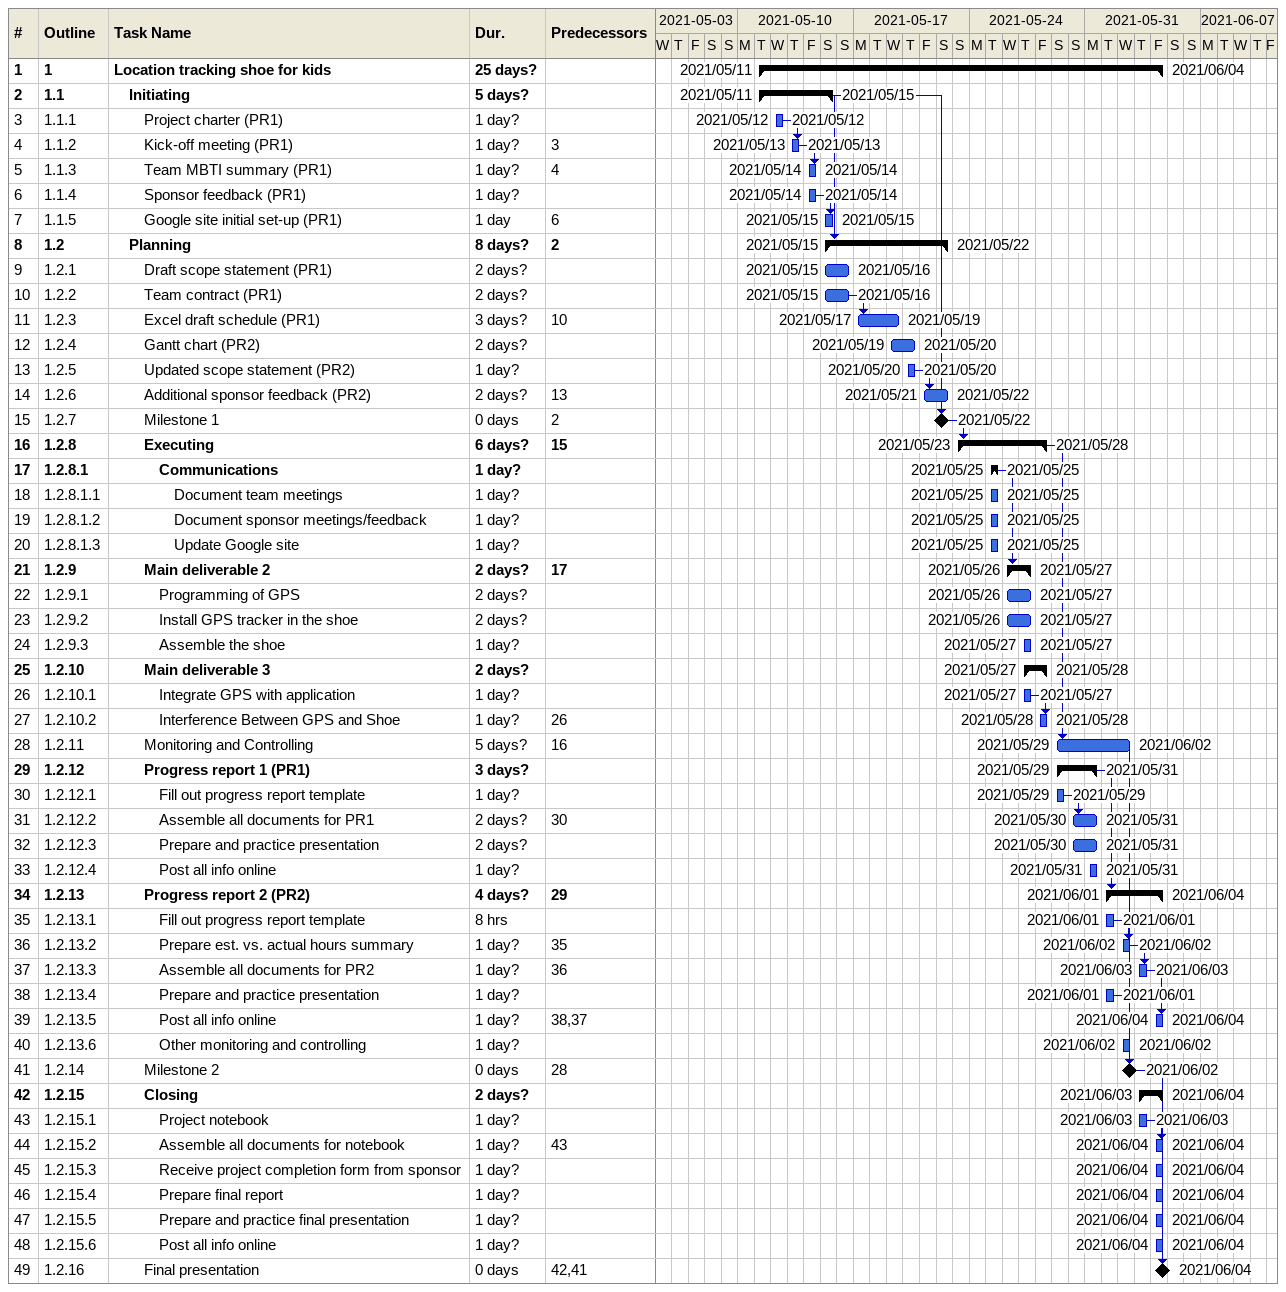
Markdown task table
| ID | WBS | Task | Duration | Start | Finish | Predecessors |
|---|---|---|---|---|---|---|
| 1 | 1 | **Location tracking shoe for kids** | 25d? | 2021-05-11 | 2021-06-04 |  |
| 2 | 1.1 | **Initiating** | 5d? | 2021-05-11 | 2021-05-15 |  |
| 3 | 1.1.1 | Project charter (PR1) | 1d? | 2021-05-12 | 2021-05-12 |  |
| 4 | 1.1.2 | Kick-off meeting (PR1) | 1d? | 2021-05-13 | 2021-05-13 | 3 |
| 5 | 1.1.3 | Team MBTI summary (PR1) | 1d? | 2021-05-14 | 2021-05-14 | 4 |
| 6 | 1.1.4 | Sponsor feedback (PR1) | 1d? | 2021-05-14 | 2021-05-14 |  |
| 7 | 1.1.5 | Google site initial set-up (PR1) | 1d | 2021-05-15 | 2021-05-15 | 6 |
| 8 | 1.2 | **Planning** | 8d? | 2021-05-15 | 2021-05-22 | 2 |
| 9 | 1.2.1 | Draft scope statement (PR1) | 2d? | 2021-05-15 | 2021-05-16 |  |
| 10 | 1.2.2 | Team contract (PR1) | 2d? | 2021-05-15 | 2021-05-16 |  |
| 11 | 1.2.3 | Excel draft schedule (PR1) | 3d? | 2021-05-17 | 2021-05-19 | 10 |
| 12 | 1.2.4 | Gantt chart (PR2) | 2d? | 2021-05-19 | 2021-05-20 |  |
| 13 | 1.2.5 | Updated scope statement (PR2) | 1d? | 2021-05-20 | 2021-05-20 |  |
| 14 | 1.2.6 | Additional sponsor feedback (PR2) | 2d? | 2021-05-21 | 2021-05-22 | 13 |
| 15 | 1.2.7 | Milestone 1 | 0d | 2021-05-22 | 2021-05-22 | 2 |
| 16 | 1.2.8 | **Executing** | 6d? | 2021-05-23 | 2021-05-28 | 15 |
| 17 | 1.2.8.1 | **Communications** | 1d? | 2021-05-25 | 2021-05-25 |  |
| 18 | 1.2.8.1.1 | Document team meetings | 1d? | 2021-05-25 | 2021-05-25 |  |
| 19 | 1.2.8.1.2 | Document sponsor meetings/feedback | 1d? | 2021-05-25 | 2021-05-25 |  |
| 20 | 1.2.8.1.3 | Update Google site | 1d? | 2021-05-25 | 2021-05-25 |  |
| 21 | 1.2.9 | **Main deliverable 2** | 2d? | 2021-05-26 | 2021-05-27 | 17 |
| 22 | 1.2.9.1 | Programming of GPS | 2d? | 2021-05-26 | 2021-05-27 |  |
| 23 | 1.2.9.2 | Install GPS tracker in the shoe | 2d? | 2021-05-26 | 2021-05-27 |  |
| 24 | 1.2.9.3 | Assemble the shoe | 1d? | 2021-05-27 | 2021-05-27 |  |
| 25 | 1.2.10 | **Main deliverable 3** | 2d? | 2021-05-27 | 2021-05-28 |  |
| 26 | 1.2.10.1 | Integrate GPS with application | 1d? | 2021-05-27 | 2021-05-27 |  |
| 27 | 1.2.10.2 | Interference Between GPS and Shoe | 1d? | 2021-05-28 | 2021-05-28 | 26 |
| 28 | 1.2.11 | Monitoring and Controlling | 5d? | 2021-05-29 | 2021-06-02 | 16 |
| 29 | 1.2.12 | **Progress report 1 (PR1)** | 3d? | 2021-05-29 | 2021-05-31 |  |
| 30 | 1.2.12.1 | Fill out progress report template | 1d? | 2021-05-29 | 2021-05-29 |  |
| 31 | 1.2.12.2 | Assemble all documents for PR1 | 2d? | 2021-05-30 | 2021-05-31 | 30 |
| 32 | 1.2.12.3 | Prepare and practice presentation | 2d? | 2021-05-30 | 2021-05-31 |  |
| 33 | 1.2.12.4 | Post all info online | 1d? | 2021-05-31 | 2021-05-31 |  |
| 34 | 1.2.13 | **Progress report 2 (PR2)** | 4d? | 2021-06-01 | 2021-06-04 | 29 |
| 35 | 1.2.13.1 | Fill out progress report template | 8h | 2021-06-01 | 2021-06-01 |  |
| 36 | 1.2.13.2 | Prepare est. vs. actual hours summary | 1d? | 2021-06-02 | 2021-06-02 | 35 |
| 37 | 1.2.13.3 | Assemble all documents for PR2 | 1d? | 2021-06-03 | 2021-06-03 | 36 |
| 38 | 1.2.13.4 | Prepare and practice presentation | 1d? | 2021-06-01 | 2021-06-01 |  |
| 39 | 1.2.13.5 | Post all info online | 1d? | 2021-06-04 | 2021-06-04 | 38, 37 |
| 40 | 1.2.13.6 | Other monitoring and controlling | 1d? | 2021-06-02 | 2021-06-02 |  |
| 41 | 1.2.14 | Milestone 2 | 0d | 2021-06-02 | 2021-06-02 | 28 |
| 42 | 1.2.15 | **Closing** | 2d? | 2021-06-03 | 2021-06-04 |  |
| 43 | 1.2.15.1 | Project notebook | 1d? | 2021-06-03 | 2021-06-03 |  |
| 44 | 1.2.15.2 | Assemble all documents for notebook | 1d? | 2021-06-04 | 2021-06-04 | 43 |
| 45 | 1.2.15.3 | Receive project completion form from sponsor | 1d? | 2021-06-04 | 2021-06-04 |  |
| 46 | 1.2.15.4 | Prepare final report | 1d? | 2021-06-04 | 2021-06-04 |  |
| 47 | 1.2.15.5 | Prepare and practice final presentation | 1d? | 2021-06-04 | 2021-06-04 |  |
| 48 | 1.2.15.6 | Post all info online | 1d? | 2021-06-04 | 2021-06-04 |  |
| 49 | 1.2.16 | Final presentation | 0d | 2021-06-04 | 2021-06-04 | 42, 41 |
